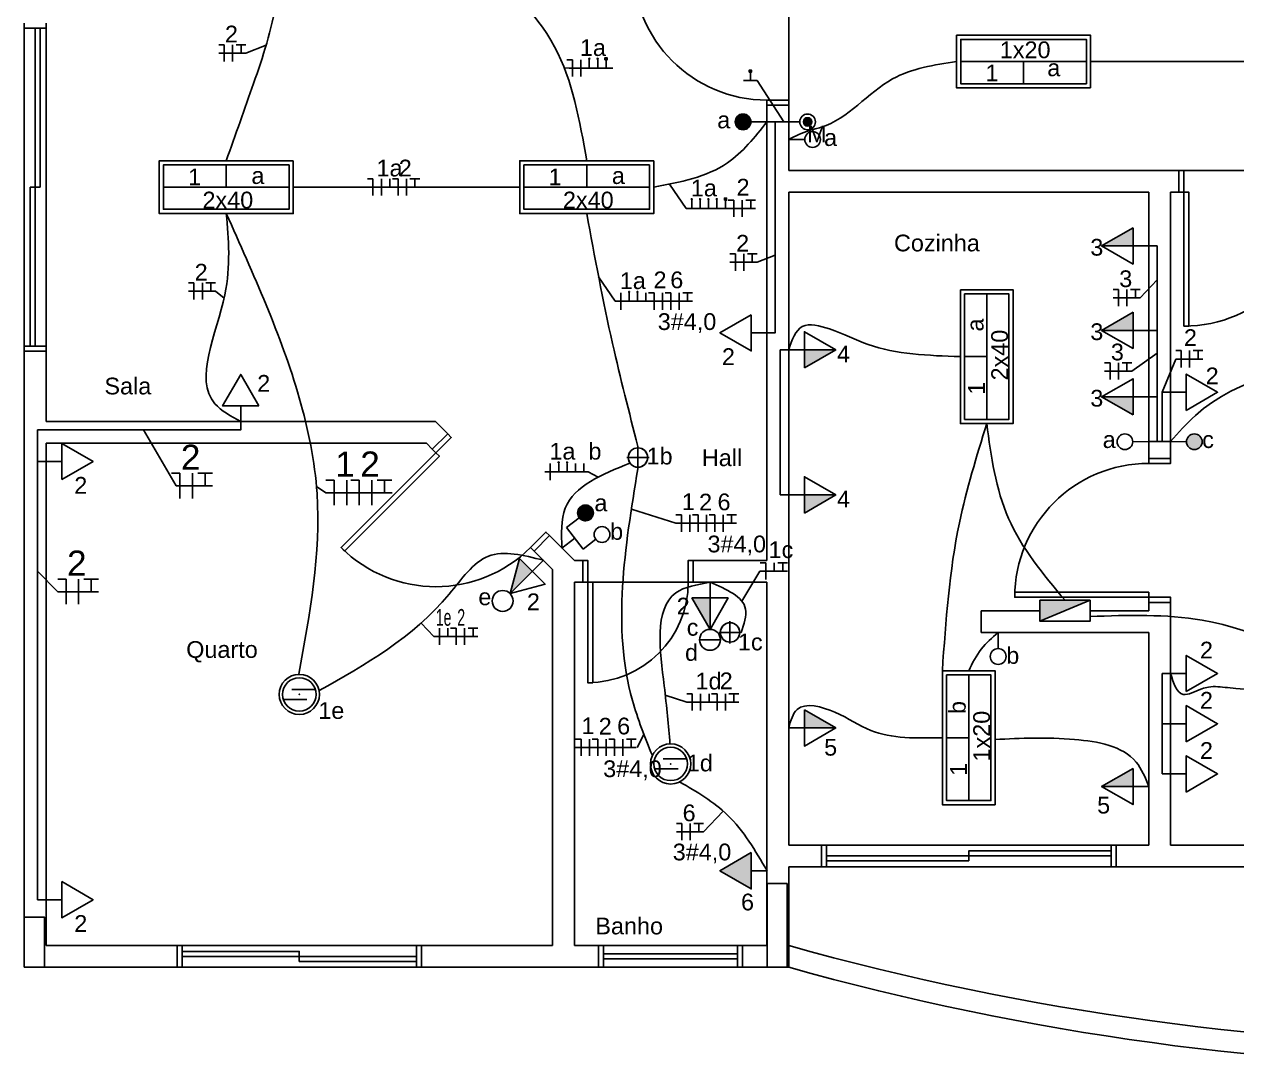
# Model space of a CAD drawing. Extents: x -115 to 23, y 4 to 69.
# Drawn here: x -83.44 to -76.2, y 34.58 to 40.81 of the extents above; entities that cross this region are included whole.
import ezdxf
from ezdxf.enums import TextEntityAlignment as Align

# ---------------------------------------------------------------- set-up
doc = ezdxf.new("R2010")
doc.units = 0
doc.header["$MEASUREMENT"] = 0
doc.layers.get('0').update_dxf_attribs({"linetype": 'CONTINUOUS'})
for name, color, linetype in [('BASE', 8, 'CONTINUOUS'), ('Chamada', 3, 'CONTINUOUS'), ('E_LUMINO', 160, 'CONTINUOUS'), ('Elétrico', 5, 'CONTINUOUS'), ('Texto - Elétrica', 3, 'CONTINUOUS'), ('texto - elétrico', 3, 'CONTINUOUS')]:
    doc.layers.add(name, color=color, linetype=linetype)
doc.styles.add('ARIAL', font='arial.ttf')

# ---------------------------------------------------------------- blocks, each defined once
blk = doc.blocks.new('A$C3E3F6338')
for p, q in [((-0.0172, -0.0409), (-0.158, -0.0409)), ((-0.0672, -0.1009), (-0.208, -0.1009))]:
    blk.add_line(p, q)
for radius in [0.12, 0.1]:
    blk.add_circle((-0.1126, -0.0709), radius)
at = {"linetype": 'Continuous'}
blk.add_point((-0.1126, -0.0709), dxfattribs=at)

msp = doc.modelspace()

# ---------------------------------------------------------------- hatches: boundary and pattern name
at = {"layer": 'Elétrico'}
for points in [[(-79.9645, 40.6087), (-79.977, 40.6087), (-79.977, 40.5962), (-79.9645, 40.5962)], [(-79.1029, 40.5224), (-79.1029, 40.5349), (-79.1154, 40.5349), (-79.1154, 40.5224)], [(-78.7423, 40.2259, 1), (-78.7923, 40.2259, 1)], [(-79.2509, 39.7576), (-79.2509, 39.7701), (-79.2634, 39.7701), (-79.2634, 39.7576)], [(-77.0112, 39.4849), (-76.8237, 39.4849), (-76.8237, 39.5932)], [(-77.0112, 38.9805), (-76.8237, 38.9805), (-76.8237, 39.0888)], [(-78.5987, 38.8639), (-78.7862, 38.8639), (-78.7862, 38.7557)], [(-76.8237, 38.475), (-76.8237, 38.5833), (-77.0112, 38.5833)], [(-76.5045, 38.3152, 1), (-76.4108, 38.3152, 1)], [(-78.5987, 37.9974), (-78.7862, 37.9974), (-78.7862, 37.8891)], [(-80.544, 37.4084), (-80.4114, 37.5409), (-80.488, 37.6175)], [(-79.3499, 37.1946), (-79.3499, 37.3821), (-79.4582, 37.3821)], [(-77.08, 37.3684), (-77.38, 37.3684), (-77.38, 37.2434)], [(-78.5987, 36.6059), (-78.7862, 36.7141), (-78.7862, 36.6059)], [(-77.0112, 36.2559), (-76.8237, 36.2559), (-76.8237, 36.3641)]]:
    msp.add_hatch(color=256, dxfattribs=at).paths.add_polyline_path(points)
at = {"layer": 'Elétrico', "linetype": 'Continuous', "lineweight": -2}
for points in [[(-79.1526, 40.2728), (-79.1526, 40.2259), (-79.1995, 40.2259), (-79.1991, 40.2332), (-79.195, 40.2459), (-79.1905, 40.2538), (-79.1852, 40.2598), (-79.1774, 40.2658), (-79.1676, 40.2704), (-79.1579, 40.2725), (-79.1526, 40.2724)], [(-79.1526, 40.2728), (-79.1526, 40.2259), (-79.1057, 40.2259), (-79.1061, 40.2332), (-79.1102, 40.2459), (-79.1147, 40.2538), (-79.12, 40.2598), (-79.1279, 40.2658), (-79.1376, 40.2704), (-79.1474, 40.2725), (-79.1526, 40.2724)], [(-79.1526, 40.179), (-79.1526, 40.2259), (-79.1995, 40.2259), (-79.1991, 40.2187), (-79.195, 40.2059), (-79.1905, 40.1981), (-79.1852, 40.1921), (-79.1774, 40.1861), (-79.1676, 40.1815), (-79.1579, 40.1793), (-79.1526, 40.1794)], [(-79.1526, 40.179), (-79.1526, 40.2259), (-79.1057, 40.2259), (-79.1061, 40.2187), (-79.1102, 40.2059), (-79.1147, 40.1981), (-79.12, 40.1921), (-79.1279, 40.1861), (-79.1376, 40.1815), (-79.1474, 40.1793), (-79.1526, 40.1794)], [(-80.0561, 37.9185), (-80.0587, 37.9217), (-80.0616, 37.9246), (-80.0647, 37.9272), (-80.0681, 37.9295), (-80.0716, 37.9316), (-80.0753, 37.9333), (-80.0791, 37.9347), (-80.0831, 37.9358), (-80.0871, 37.9365), (-80.0912, 37.9369), (-80.0953, 37.9369), (-80.0993, 37.9365), (-80.1034, 37.9358), (-80.1073, 37.9348), (-80.1112, 37.9334), (-80.1149, 37.9317), (-80.1184, 37.9296), (-80.1218, 37.9273), (-80.1249, 37.9247), (-80.1278, 37.9218), (-80.1304, 37.9186), (-80.1328, 37.9153), (-80.1348, 37.9118), (-80.1366, 37.9081), (-80.138, 37.9042), (-80.139, 37.9003), (-80.1398, 37.8963), (-80.1401, 37.8922), (-80.1401, 37.8881), (-80.1398, 37.884), (-80.1391, 37.88), (-80.138, 37.876), (-80.1366, 37.8722), (-80.1349, 37.8685), (-80.1329, 37.8649), (-80.1305, 37.8616), (-80.0933, 37.8901)], [(-80.1305, 37.8616), (-80.1279, 37.8584), (-80.125, 37.8556), (-80.1219, 37.8529), (-80.1186, 37.8506), (-80.115, 37.8485), (-80.1113, 37.8468), (-80.1075, 37.8454), (-80.1035, 37.8443), (-80.0995, 37.8436), (-80.0954, 37.8432), (-80.0913, 37.8432), (-80.0873, 37.8436), (-80.0832, 37.8443), (-80.0793, 37.8453), (-80.0754, 37.8467), (-80.0717, 37.8484), (-80.0682, 37.8505), (-80.0648, 37.8528), (-80.0617, 37.8554), (-80.0588, 37.8583), (-80.0562, 37.8615), (-80.0538, 37.8648), (-80.0518, 37.8683), (-80.05, 37.872), (-80.0486, 37.8759), (-80.0476, 37.8798), (-80.0469, 37.8839), (-80.0465, 37.8879), (-80.0465, 37.892), (-80.0468, 37.8961), (-80.0475, 37.9001), (-80.0486, 37.9041), (-80.05, 37.9079), (-80.0517, 37.9116), (-80.0537, 37.9152), (-80.0561, 37.9185), (-80.0933, 37.8901)]]:
    msp.add_hatch(color=256, dxfattribs=at).paths.add_polyline_path(points)
at = {"layer": 'Elétrico'}
h = msp.add_hatch(color=256, dxfattribs=at)
h.paths.add_polyline_path([(-79.1032, 35.8611), (-79.2907, 35.7529), (-79.1521, 35.6728), (-79.1032, 35.6728)])
h.paths.add_polyline_path([(-79.1032, 35.6728), (-79.1521, 35.6728), (-79.1032, 35.6446)])

# ---------------------------------------------------------------- linework, layer by layer
at = {"layer": 'BASE'}
for p, q in [((-78.88, 41.1859), (-78.88, 40.3259)), ((-79.01, 37.6059), (-79.01, 40.3259)), ((-79.01, 40.3259), (-78.88, 40.3259)), ((-78.88, 39.9359), (-78.88, 40.3259)), ((-78.88, 39.9359), (-76.55, 39.9359)), ((-75.69, 39.9359), (-76.55, 39.9359)), ((-76.55, 39.8059), (-76.55, 39.9359)), ((-78.88, 39.8059), (-76.73, 39.8059)), ((-78.88, 35.9059), (-78.88, 39.8059)), ((-76.73, 39.8059), (-76.73, 38.2159)), ((-76.6, 39.8059), (-76.55, 39.8059)), ((-76.6, 38.2159), (-76.6, 39.8059)), ((-83.445, 35.1759), (-83.445, 38.8559)), ((-83.315, 38.8559), (-83.445, 38.8559)), ((-83.315, 38.4359), (-83.315, 38.8559)), ((-83.315, 38.4359), (-80.99, 38.4359)), ((-80.9165, 38.3625), (-80.99, 38.4359)), ((-83.315, 38.3059), (-81.0438, 38.3059)), ((-83.315, 35.3059), (-83.315, 38.3059)), ((-81.0084, 38.2705), (-81.0438, 38.3059)), ((-81.0084, 38.2705), (-80.9165, 38.3625)), ((-76.73, 38.2159), (-76.6, 38.2159)), ((-80.4003, 37.6624), (-80.3084, 37.7543)), ((-80.16, 37.6059), (-80.3084, 37.7543)), ((-80.2899, 37.552), (-80.4003, 37.6624)), ((-80.16, 37.6059), (-80.11, 37.6059)), ((-80.11, 37.4759), (-80.11, 37.6059)), ((-79.4499, 37.6059), (-79.01, 37.6059)), ((-79.4499, 37.4759), (-79.4499, 37.6059)), ((-80.2899, 35.3059), (-80.2899, 37.552)), ((-80.16, 35.3059), (-80.16, 37.4759)), ((-80.16, 37.4759), (-80.11, 37.4759)), ((-79.4499, 37.4759), (-80.11, 37.4759)), ((-79.4499, 37.4759), (-79.01, 37.4759)), ((-79.01, 35.3059), (-79.01, 37.4759)), ((-77.73, 37.1759), (-77.73, 37.3059)), ((-77.38, 37.3059), (-77.73, 37.3059)), ((-76.73, 37.3059), (-77.08, 37.3059)), ((-76.73, 37.3559), (-76.73, 37.3059)), ((-76.73, 37.3559), (-76.6, 37.3559)), ((-76.6, 35.9059), (-76.6, 37.3559)), ((-76.73, 37.1759), (-77.73, 37.1759)), ((-76.73, 35.9059), (-76.73, 37.1759)), ((-78.88, 35.9059), (-78.685, 35.9059)), ((-78.685, 35.9059), (-78.685, 35.7759)), ((-76.925, 35.9059), (-76.73, 35.9059)), ((-76.925, 35.9059), (-76.925, 35.7759)), ((-76.6, 35.9059), (-76.08, 35.9059)), ((-78.88, 35.1759), (-78.88, 35.7759)), ((-78.88, 35.7759), (-78.685, 35.7759)), ((-76.925, 35.7759), (-76.08, 35.7759)), ((-83.315, 35.3059), (-82.5325, 35.3059)), ((-82.5325, 35.3059), (-82.5325, 35.1759)), ((-81.0725, 35.3059), (-80.2899, 35.3059)), ((-81.0725, 35.3059), (-81.0725, 35.1759)), ((-80.015, 35.3059), (-80.16, 35.3059)), ((-80.015, 35.3059), (-80.015, 35.1759)), ((-79.01, 35.3059), (-79.155, 35.3059)), ((-79.155, 35.3059), (-79.155, 35.1759)), ((-82.5325, 35.1759), (-83.445, 35.1759)), ((-80.015, 35.1759), (-81.0725, 35.1759)), ((-78.88, 35.1759), (-79.155, 35.1759))]:
    msp.add_line(p, q, dxfattribs=at)
at = {"layer": 'BASE', "linetype": 'Continuous'}
for p, q in [((-83.445, 40.7859), (-83.445, 38.8859)), ((-83.315, 40.7859), (-83.315, 38.8859)), ((-76.955, 35.9059), (-78.655, 35.9059)), ((-76.955, 35.7759), (-78.655, 35.7759)), ((-82.5025, 35.3059), (-81.1025, 35.3059)), ((-79.185, 35.3059), (-79.985, 35.3059)), ((-82.5025, 35.1759), (-81.1025, 35.1759)), ((-79.185, 35.1759), (-79.985, 35.1759))]:
    msp.add_line(p, q, dxfattribs=at)
for points in [[(-83.445, 40.8159), (-83.445, 40.7859), (-83.315, 40.7859), (-83.315, 40.8159)], [(-79.01, 40.3259), (-79.01, 40.3559), (-78.88, 40.3559), (-78.88, 40.3259)], [(-76.55, 39.9359), (-76.52, 39.9359), (-76.52, 39.8059), (-76.55, 39.8059)], [(-83.315, 38.8559), (-83.315, 38.8859), (-83.445, 38.8859), (-83.445, 38.8559)], [(-80.9165, 38.3624), (-80.8953, 38.3412), (-80.9872, 38.2493), (-81.0084, 38.2705)], [(-76.73, 38.2159), (-76.73, 38.1859), (-76.6, 38.1859), (-76.6, 38.2159)], [(-80.4003, 37.6624), (-80.4215, 37.6836), (-80.3296, 37.7755), (-80.3084, 37.7543)], [(-80.11, 37.6059), (-80.08, 37.6059), (-80.08, 37.4759), (-80.11, 37.4759)], [(-79.4499, 37.4759), (-79.48, 37.4759), (-79.48, 37.6059), (-79.4499, 37.6059)], [(-76.6, 37.3559), (-76.6, 37.3859), (-76.73, 37.3859), (-76.73, 37.3559)], [(-78.685, 35.9059), (-78.655, 35.9059), (-78.655, 35.7759), (-78.685, 35.7759)], [(-76.925, 35.7759), (-76.955, 35.7759), (-76.955, 35.9059), (-76.925, 35.9059)], [(-82.5325, 35.1759), (-82.5025, 35.1759), (-82.5025, 35.3059), (-82.5325, 35.3059)], [(-81.0725, 35.3059), (-81.1025, 35.3059), (-81.1025, 35.1759), (-81.0725, 35.1759)], [(-80.015, 35.3059), (-79.985, 35.3059), (-79.985, 35.1759), (-80.015, 35.1759)], [(-79.155, 35.1759), (-79.185, 35.1759), (-79.185, 35.3059), (-79.155, 35.3059)]]:
    msp.add_lwpolyline(points, dxfattribs=at)
for points in [[(-83.38, 40.7859), (-83.38, 39.8359), (-83.35, 39.8359), (-83.35, 40.7859), (-83.38, 40.7859)], [(-83.41, 39.8359), (-83.41, 38.8859), (-83.38, 38.8859), (-83.38, 39.8359), (-83.41, 39.8359)], [(-76.52, 39.8059), (-76.49, 39.8059), (-76.49, 39.0059), (-76.52, 39.0059), (-76.52, 39.8059)], [(-80.9872, 38.2493), (-80.966, 38.2281), (-81.5317, 37.6624), (-81.5529, 37.6836), (-80.9872, 38.2493)], [(-80.08, 37.4759), (-80.0499, 37.4759), (-80.0499, 36.8759), (-80.08, 36.8759), (-80.08, 37.4759)], [(-76.73, 37.3859), (-76.73, 37.4159), (-77.53, 37.4159), (-77.53, 37.3859), (-76.73, 37.3859)], [(-77.805, 35.8109), (-78.655, 35.8109), (-78.655, 35.8409), (-77.805, 35.8409), (-77.805, 35.8109)], [(-76.955, 35.8409), (-77.805, 35.8409), (-77.805, 35.8709), (-76.955, 35.8709), (-76.955, 35.8409)], [(-82.5025, 35.2409), (-81.8025, 35.2409), (-81.8025, 35.2709), (-82.5025, 35.2709), (-82.5025, 35.2409)], [(-81.8025, 35.2109), (-81.1025, 35.2109), (-81.1025, 35.2409), (-81.8025, 35.2409), (-81.8025, 35.2109)], [(-79.185, 35.2559), (-79.985, 35.2559), (-79.985, 35.2259), (-79.185, 35.2259), (-79.185, 35.2559)]]:
    msp.add_lwpolyline(points, close=True, dxfattribs=at)
at = {"layer": 'BASE'}
for points in [[(-79.0095, 35.1759), (-78.9495, 35.1759), (-78.8895, 35.1759), (-78.8895, 35.4259), (-78.8895, 35.6759), (-78.9495, 35.6759), (-79.0095, 35.6759), (-79.0095, 35.4259), (-79.0095, 35.1759)], [(-83.445, 35.1759), (-83.385, 35.1759), (-83.325, 35.1759), (-83.325, 35.3259), (-83.325, 35.4759), (-83.385, 35.4759), (-83.445, 35.4759), (-83.445, 35.3259), (-83.445, 35.1759)]]:
    msp.add_lwpolyline(points, close=True, dxfattribs=at)
at = {"layer": 'BASE', "linetype": 'Continuous'}
for centre, radius, start, end in [((-79.01, 41.1559), 0.8, 180, 270), ((-76.52, 39.8059), 0.8, 270, 0), ((-76.73, 37.3859), 0.8, 90, 180), ((-80.9872, 38.2493), 0.8, 225, 315), ((-80.08, 37.4759), 0.6, 270, 360)]:
    msp.add_arc(centre, radius, start, end, dxfattribs=at)
at = {"layer": 'BASE'}
for centre, radius, start, end in [((-74.51, 50.9199), 16.214, 254.3642, 285.6358), ((-74.51, 50.7901), 16.2142, 254.36444, 285.63556)]:
    msp.add_arc(centre, radius, start, end, dxfattribs=at)
at = {"layer": 'Chamada', "linetype": 'Continuous'}
for p, q in [((-82.2837, 40.6366), (-82.1212, 40.6366)), ((-80.1903, 40.5463), (-79.9304, 40.5463)), ((-79.1498, 40.4724), (-79.0685, 40.4724)), ((-79.4926, 39.7077), (-79.078, 39.7077)), ((-79.231, 39.3869), (-79.0685, 39.3869)), ((-82.4646, 39.2139), (-82.3021, 39.2139)), ((-76.9434, 39.1749), (-76.7809, 39.1749)), ((-79.9167, 39.1539), (-79.4543, 39.1539)), ((-76.5691, 38.8092), (-76.4066, 38.8092)), ((-76.9934, 38.7373), (-76.8309, 38.7373)), ((-80.3368, 38.1353), (-80.077, 38.1353)), ((-82.5383, 38.0515), (-82.3217, 38.0515)), ((-81.6442, 38.0109), (-81.2477, 38.0109)), ((-79.5542, 37.8279), (-79.1917, 37.8279)), ((-79.0526, 37.5423), (-78.8869, 37.5423)), ((-83.2452, 37.4191), (-83.0014, 37.4191)), ((-80.9986, 37.152), (-80.7361, 37.152)), ((-79.489, 36.759), (-79.1786, 36.759)), ((-80.1536, 36.4892), (-79.7911, 36.4892)), ((-79.5508, 35.9844), (-79.3883, 35.9844))]:
    msp.add_line(p, q, dxfattribs=at)
at = {"layer": 'Chamada'}
for p, q in [((-82.1212, 40.6366), (-82.0005, 40.6844)), ((-80.1903, 40.5463), (-80.2204, 40.5484)), ((-79.0685, 40.4724), (-78.91, 40.2262)), ((-79.4926, 39.7077), (-79.5909, 39.8545)), ((-79.0685, 39.3869), (-78.96, 39.4299)), ((-79.9167, 39.1539), (-80.0151, 39.3007)), ((-76.7809, 39.1749), (-76.68, 39.2823)), ((-82.3021, 39.2139), (-82.2517, 39.1724)), ((-76.8309, 38.7373), (-76.68, 38.8448)), ((-76.5691, 38.8092), (-76.65, 38.6109)), ((-82.5383, 38.0515), (-82.7337, 38.3859)), ((-80.077, 38.1353), (-80.0175, 38.1043)), ((-81.6442, 38.0109), (-81.7, 38.0481)), ((-79.5542, 37.8279), (-79.8193, 37.9131)), ((-83.2452, 37.4191), (-83.365, 37.5429)), ((-79.0526, 37.5423), (-79.1591, 37.3621)), ((-80.9986, 37.152), (-81.0751, 37.2323)), ((-79.489, 36.759), (-79.6169, 36.8016)), ((-79.7845, 36.4892), (-79.7441, 36.5663)), ((-79.3883, 35.9844), (-79.2711, 36.1091))]:
    msp.add_line(p, q, dxfattribs=at)
at = {"layer": 'E_LUMINO'}
for p, q in [((-79.7806, 38.1541), (-79.7806, 38.2877)), ((-79.7806, 38.1541), (-79.7806, 38.2877)), ((-79.7138, 38.2209), (-79.8474, 38.2209)), ((-79.2306, 37.1091), (-79.2306, 37.2427)), ((-79.2306, 37.1091), (-79.2306, 37.2427)), ((-79.1638, 37.1759), (-79.2974, 37.1759))]:
    msp.add_line(p, q, dxfattribs=at)
for points in [[(-77.0775, 40.4284), (-77.8775, 40.4284), (-77.8775, 40.7434), (-77.0775, 40.7434)], [(-77.1025, 40.4534), (-77.8525, 40.4534), (-77.8525, 40.7184), (-77.1025, 40.7184)], [(-81.8387, 39.9934), (-82.6387, 39.9934), (-82.6387, 39.6784), (-81.8387, 39.6784)], [(-81.8637, 39.9684), (-82.6137, 39.9684), (-82.6137, 39.7034), (-81.8637, 39.7034)], [(-79.6862, 39.9934), (-80.4862, 39.9934), (-80.4862, 39.6784), (-79.6862, 39.6784)], [(-79.7112, 39.9684), (-80.4612, 39.9684), (-80.4612, 39.7034), (-79.7112, 39.7034)], [(-77.855, 39.2234), (-77.855, 38.4234), (-77.54, 38.4234), (-77.54, 39.2234)], [(-77.83, 39.1984), (-77.83, 38.4484), (-77.565, 38.4484), (-77.565, 39.1984)], [(-77.9625, 36.9471), (-77.9625, 36.1471), (-77.6475, 36.1471), (-77.6475, 36.9471)], [(-77.9375, 36.9221), (-77.9375, 36.1721), (-77.6725, 36.1721), (-77.6725, 36.9221)]]:
    msp.add_lwpolyline(points, close=True, dxfattribs=at)
for points in [[(-77.1025, 40.5859), (-77.4775, 40.5859), (-77.4775, 40.4534), (-77.4775, 40.5859), (-77.8525, 40.5859)], [(-81.8637, 39.8359), (-82.2387, 39.8359), (-82.2387, 39.9684), (-82.2387, 39.8359), (-82.6137, 39.8359)], [(-79.7112, 39.8359), (-80.0862, 39.8359), (-80.0862, 39.9684), (-80.0862, 39.8359), (-80.4612, 39.8359)], [(-77.6975, 39.1984), (-77.6975, 38.8234), (-77.83, 38.8234), (-77.6975, 38.8234), (-77.6975, 38.4484)], [(-77.805, 36.9221), (-77.805, 36.5471), (-77.9375, 36.5471), (-77.805, 36.5471), (-77.805, 36.1721)]]:
    msp.add_lwpolyline(points, dxfattribs=at)
for centre in [(-79.7806, 38.2209), (-79.7799, 38.2209), (-79.2306, 37.1759), (-79.2299, 37.1759)]:
    msp.add_circle(centre, 0.058, dxfattribs=at)
at = {"layer": 'Elétrico', "linetype": 'Continuous'}
for p, q in [((-82.2504, 40.6866), (-82.2837, 40.6866)), ((-82.2504, 40.5866), (-82.2504, 40.6866)), ((-82.2004, 40.5866), (-82.2004, 40.6866)), ((-82.1212, 40.6866), (-82.1796, 40.6866)), ((-82.1504, 40.6366), (-82.1504, 40.6866)), ((-80.1707, 40.5963), (-80.204, 40.5963)), ((-80.1707, 40.4963), (-80.1707, 40.5963)), ((-80.1207, 40.4963), (-80.1207, 40.5963)), ((-80.0707, 40.5462), (-80.0707, 40.5963)), ((-80.0207, 40.5462), (-80.0207, 40.5962)), ((-79.9707, 40.5462), (-79.9707, 40.5962)), ((-79.1091, 40.4724), (-79.1091, 40.5224)), ((-81.3625, 39.8859), (-81.3958, 39.8859)), ((-81.3625, 39.7859), (-81.3625, 39.8859)), ((-81.3125, 39.7859), (-81.3125, 39.8859)), ((-81.2625, 39.8359), (-81.2625, 39.8859)), ((-81.2125, 39.8859), (-81.2458, 39.8859)), ((-81.2125, 39.7859), (-81.2125, 39.8859)), ((-81.1625, 39.7859), (-81.1625, 39.8859)), ((-81.0833, 39.8859), (-81.1416, 39.8859)), ((-81.1125, 39.8359), (-81.1125, 39.8859)), ((-79.4592, 39.7077), (-79.4592, 39.7577)), ((-79.4092, 39.7076), (-79.4092, 39.7577)), ((-79.3592, 39.7077), (-79.3592, 39.7577)), ((-79.3092, 39.7076), (-79.3092, 39.7577)), ((-79.2571, 39.7076), (-79.2571, 39.7576)), ((-79.2071, 39.7577), (-79.2405, 39.7577)), ((-79.2071, 39.6577), (-79.2071, 39.7577)), ((-79.1571, 39.6577), (-79.1571, 39.7577)), ((-79.078, 39.7577), (-79.1363, 39.7577)), ((-79.1071, 39.7077), (-79.1071, 39.7577)), ((-77.0112, 39.4849), (-76.73, 39.4849)), ((-79.1977, 39.4369), (-79.231, 39.4369)), ((-79.1977, 39.3369), (-79.1977, 39.4369)), ((-79.1477, 39.3369), (-79.1477, 39.4369)), ((-79.0685, 39.4369), (-79.1268, 39.4369)), ((-79.0977, 39.3869), (-79.0977, 39.4369)), ((-82.4313, 39.2639), (-82.4646, 39.2639)), ((-82.4313, 39.1639), (-82.4313, 39.2639)), ((-82.3813, 39.1639), (-82.3813, 39.2639)), ((-82.3021, 39.2639), (-82.3604, 39.2639)), ((-82.3313, 39.2139), (-82.3313, 39.2639)), ((-79.8834, 39.1039), (-79.8834, 39.2039)), ((-79.8334, 39.1539), (-79.8334, 39.2039)), ((-79.7834, 39.1539), (-79.7834, 39.2039)), ((-79.7334, 39.1539), (-79.7334, 39.2039)), ((-79.6834, 39.2039), (-79.7167, 39.2039)), ((-79.6834, 39.1039), (-79.6834, 39.2039)), ((-79.6334, 39.1039), (-79.6334, 39.2039)), ((-79.5834, 39.2039), (-79.6167, 39.2039)), ((-79.5834, 39.1039), (-79.5834, 39.2039)), ((-79.5334, 39.1039), (-79.5334, 39.2039)), ((-79.4543, 39.2039), (-79.5126, 39.2039)), ((-79.4834, 39.1539), (-79.4834, 39.2039)), ((-76.91, 39.2249), (-76.9434, 39.2249)), ((-76.91, 39.1249), (-76.91, 39.2249)), ((-76.86, 39.1249), (-76.86, 39.2249)), ((-76.7809, 39.2249), (-76.8392, 39.2249)), ((-76.81, 39.1749), (-76.81, 39.2249)), ((-79.1037, 38.9659), (-79.01, 38.9659)), ((-77.0112, 38.9805), (-76.73, 38.9805)), ((-78.5987, 38.8639), (-78.88, 38.8639)), ((-76.5358, 38.8592), (-76.5691, 38.8592)), ((-76.5358, 38.7592), (-76.5358, 38.8592)), ((-76.4858, 38.7592), (-76.4858, 38.8592)), ((-76.4066, 38.8592), (-76.4649, 38.8592)), ((-76.4358, 38.8092), (-76.4358, 38.8592)), ((-76.96, 38.7873), (-76.9934, 38.7873)), ((-76.96, 38.6873), (-76.96, 38.7873)), ((-76.91, 38.6873), (-76.91, 38.7873)), ((-76.8309, 38.7873), (-76.8892, 38.7873)), ((-76.86, 38.7373), (-76.86, 38.7873)), ((-76.5062, 38.6109), (-76.6, 38.6109)), ((-82.1525, 38.5296), (-82.1525, 38.4359)), ((-77.0112, 38.5833), (-76.73, 38.5833)), ((-83.2212, 38.1972), (-83.315, 38.1972)), ((-80.3035, 38.0853), (-80.3035, 38.1853)), ((-80.2535, 38.1353), (-80.2535, 38.1853)), ((-80.2035, 38.1352), (-80.2035, 38.1853)), ((-80.1535, 38.1352), (-80.1535, 38.1853)), ((-80.1035, 38.1352), (-80.1035, 38.1853)), ((-82.5154, 38.1265), (-82.5654, 38.1265)), ((-82.5154, 37.9765), (-82.5154, 38.1265)), ((-82.4404, 37.9765), (-82.4404, 38.1265)), ((-82.3217, 38.1265), (-82.4092, 38.1265)), ((-82.3654, 38.0515), (-82.3654, 38.1265)), ((-81.5942, 38.0859), (-81.6442, 38.0859)), ((-81.5942, 37.9359), (-81.5942, 38.0859)), ((-81.5192, 37.9359), (-81.5192, 38.0859)), ((-81.4442, 38.0859), (-81.4942, 38.0859)), ((-81.4442, 37.9359), (-81.4442, 38.0859)), ((-81.3692, 37.9359), (-81.3692, 38.0859)), ((-81.2505, 38.0859), (-81.338, 38.0859)), ((-81.2942, 38.0109), (-81.2942, 38.0859)), ((-78.5987, 37.9974), (-78.88, 37.9974)), ((-79.5208, 37.8779), (-79.5542, 37.8779)), ((-79.5208, 37.7779), (-79.5208, 37.8779)), ((-79.4708, 37.7779), (-79.4708, 37.8779)), ((-79.4208, 37.8779), (-79.4542, 37.8779)), ((-79.4208, 37.7779), (-79.4208, 37.8779)), ((-79.3708, 37.7779), (-79.3708, 37.8779)), ((-79.3208, 37.8779), (-79.3542, 37.8779)), ((-79.3208, 37.7779), (-79.3208, 37.8779)), ((-79.2708, 37.7779), (-79.2708, 37.8779)), ((-79.1917, 37.8779), (-79.25, 37.8779)), ((-79.2208, 37.8279), (-79.2208, 37.8779)), ((-80.544, 37.4084), (-80.3451, 37.6072)), ((-79.016, 37.5923), (-79.0494, 37.5923)), ((-79.016, 37.4923), (-79.016, 37.5923)), ((-78.966, 37.5423), (-78.966, 37.5923)), ((-78.8869, 37.5923), (-78.9452, 37.5923)), ((-78.916, 37.5423), (-78.916, 37.5923)), ((-83.1952, 37.4941), (-83.2452, 37.4941)), ((-83.1952, 37.3441), (-83.1952, 37.4941)), ((-83.1202, 37.3441), (-83.1202, 37.4941)), ((-83.0014, 37.4941), (-83.0889, 37.4941)), ((-83.0452, 37.4191), (-83.0452, 37.4941)), ((-79.3499, 37.1946), (-79.3499, 37.4759)), ((-80.9652, 37.102), (-80.9652, 37.202)), ((-80.9152, 37.152), (-80.9152, 37.202)), ((-80.8652, 37.202), (-80.8986, 37.202)), ((-80.8652, 37.102), (-80.8652, 37.202)), ((-80.8152, 37.102), (-80.8152, 37.202)), ((-80.7361, 37.202), (-80.7944, 37.202)), ((-80.7652, 37.152), (-80.7652, 37.202)), ((-76.5062, 36.9309), (-76.6, 36.9309)), ((-79.4557, 36.809), (-79.489, 36.809)), ((-79.4557, 36.709), (-79.4557, 36.809)), ((-79.4057, 36.709), (-79.4057, 36.809)), ((-79.3557, 36.759), (-79.3557, 36.809)), ((-79.3077, 36.809), (-79.3411, 36.809)), ((-79.3077, 36.709), (-79.3077, 36.809)), ((-79.2577, 36.709), (-79.2577, 36.809)), ((-79.1786, 36.809), (-79.2369, 36.809)), ((-79.2077, 36.759), (-79.2077, 36.809)), ((-78.5987, 36.6059), (-78.88, 36.6059)), ((-76.5062, 36.6309), (-76.6, 36.6309)), ((-80.1202, 36.5392), (-80.1536, 36.5392)), ((-80.1202, 36.4392), (-80.1202, 36.5392)), ((-80.0702, 36.4392), (-80.0702, 36.5392)), ((-80.0202, 36.5392), (-80.0536, 36.5392)), ((-80.0202, 36.4392), (-80.0202, 36.5392)), ((-79.9702, 36.4392), (-79.9702, 36.5392)), ((-79.9202, 36.5392), (-79.9536, 36.5392)), ((-79.9202, 36.4392), (-79.9202, 36.5392)), ((-79.8702, 36.4392), (-79.8702, 36.5392)), ((-79.7911, 36.5392), (-79.8494, 36.5392)), ((-79.8202, 36.4892), (-79.8202, 36.5392)), ((-76.5062, 36.3309), (-76.6, 36.3309)), ((-77.0112, 36.2559), (-76.73, 36.2559)), ((-79.5175, 36.0344), (-79.5508, 36.0344)), ((-79.5175, 35.9344), (-79.5175, 36.0344)), ((-79.4675, 35.9344), (-79.4675, 36.0344)), ((-79.3883, 36.0344), (-79.4466, 36.0344)), ((-79.4175, 35.9844), (-79.4175, 36.0344)), ((-79.1032, 35.7528), (-79.0095, 35.7528)), ((-83.2212, 35.5798), (-83.315, 35.5798))]:
    msp.add_line(p, q, dxfattribs=at)
at = {"layer": 'Elétrico'}
for p, q in [((-77.0775, 40.5859), (-74.91, 40.5859)), ((-78.91, 40.2262), (-78.96, 40.2262)), ((-78.93, 37.9974), (-78.93, 38.8639)), ((-78.93, 38.8639), (-78.88, 38.8639)), ((-76.6, 38.6109), (-76.65, 38.6109)), ((-76.65, 38.6109), (-76.65, 38.3159)), ((-76.73, 38.3159), (-76.6, 38.3159)), ((-78.88, 37.9974), (-78.93, 37.9974)), ((-77.38, 37.2434), (-77.08, 37.3684)), ((-77.6291, 37.0801), (-77.6291, 37.1759)), ((-79.4124, 37.1321), (-79.2874, 37.1321)), ((-76.65, 36.6309), (-76.65, 36.9309)), ((-76.65, 36.9309), (-76.6, 36.9309)), ((-76.65, 36.3309), (-76.65, 36.6309)), ((-76.65, 36.6309), (-76.6, 36.6309)), ((-76.6, 36.3309), (-76.65, 36.3309))]:
    msp.add_line(p, q, dxfattribs=at)
at = {"layer": 'Elétrico', "linetype": 'Continuous', "lineweight": -2}
for p, q in [((-79.1526, 40.2728), (-79.1526, 40.179)), ((-79.1057, 40.2259), (-79.01, 40.2262)), ((-78.8142, 40.2259), (-78.91, 40.2262)), ((-78.7842, 40.1205), (-78.88, 40.1209)), ((-76.8258, 38.3155), (-76.73, 38.3159)), ((-76.5042, 38.3155), (-76.6, 38.3159)), ((-80.1307, 37.8615), (-80.2069, 37.8032)), ((-80.2069, 37.8032), (-80.1083, 37.6742)), ((-80.1576, 37.7387), (-80.2342, 37.6801)), ((-80.032, 37.7325), (-80.1083, 37.6742))]:
    msp.add_line(p, q, dxfattribs=at)
at = {"layer": 'Elétrico', "linetype": 'Continuous', "lineweight": 0}
msp.add_line((-80.0933, 37.8901), (-80.1305, 37.8616), dxfattribs=at)
msp.add_line((-80.0933, 37.8901), (-80.1305, 37.8616), dxfattribs=at)
at = {"layer": 'Elétrico'}
for points in [[(-79.977, 40.5962), (-79.9645, 40.5962), (-79.9645, 40.6087), (-79.977, 40.6087)], [(-79.1154, 40.5224), (-79.1029, 40.5224), (-79.1029, 40.5349), (-79.1154, 40.5349)], [(-79.2634, 39.7576), (-79.2509, 39.7576), (-79.2509, 39.7701), (-79.2634, 39.7701)], [(-77.08, 37.3684), (-77.38, 37.3684), (-77.38, 37.2434), (-77.08, 37.2434)]]:
    msp.add_lwpolyline(points, close=True, dxfattribs=at)
for points in [[(-79.01, 38.9659), (-78.96, 38.9659), (-78.96, 40.2262), (-79.01, 40.2262)], [(-76.73, 39.4849), (-76.68, 39.4849), (-76.68, 38.3159)], [(-76.73, 38.9805), (-76.68, 38.9805)], [(-76.73, 38.5833), (-76.68, 38.5833)], [(-82.1525, 38.4359), (-82.1525, 38.3859), (-83.315, 38.3859), (-83.365, 38.3859), (-83.365, 38.1972), (-83.315, 38.1972)], [(-83.365, 38.1972), (-83.365, 36.8885), (-83.365, 35.5798), (-83.315, 35.5798)]]:
    msp.add_lwpolyline(points, dxfattribs=at)
at = {"layer": 'Elétrico', "linetype": 'Continuous'}
for points in [[(-76.8237, 39.5932), (-77.0112, 39.4849), (-76.8237, 39.3767), (-76.8237, 39.5932, 1.732025)], [(-79.1037, 39.0741), (-79.2912, 38.9659), (-79.1037, 38.8576), (-79.1037, 39.0741, 1.732025)], [(-76.8237, 39.0888), (-77.0112, 38.9805), (-76.8237, 38.8723), (-76.8237, 39.0888, 1.732025)], [(-78.7862, 38.7557), (-78.5987, 38.8639), (-78.7862, 38.9722), (-78.7862, 38.7557, 1.732025)], [(-82.0442, 38.5296), (-82.1525, 38.7171), (-82.2607, 38.5296), (-82.0442, 38.5296, 1.732025)], [(-76.8237, 38.475), (-77.0112, 38.5833), (-76.8237, 38.6915), (-76.8237, 38.475, -1.732025)], [(-76.5062, 38.5026), (-76.3187, 38.6109), (-76.5062, 38.7191), (-76.5062, 38.5026, 1.732025)], [(-83.2212, 38.089), (-83.0337, 38.1972), (-83.2212, 38.3055), (-83.2212, 38.089, 1.732025)], [(-78.7862, 37.8891), (-78.5987, 37.9974), (-78.7862, 38.1056), (-78.7862, 37.8891, 1.732025)], [(-80.488, 37.6175), (-80.544, 37.4084), (-80.3349, 37.4644), (-80.488, 37.6175, 1.732025)], [(-79.4582, 37.3821), (-79.3499, 37.1946), (-79.2417, 37.3821), (-79.4582, 37.3821, 1.732025)], [(-76.5062, 36.8226), (-76.3187, 36.9309), (-76.5062, 37.0391), (-76.5062, 36.8226, 1.732025)], [(-78.7862, 36.7141), (-78.5987, 36.6059), (-78.7862, 36.4976), (-78.7862, 36.7141, -1.732025)], [(-76.5062, 36.5226), (-76.3187, 36.6309), (-76.5062, 36.7391), (-76.5062, 36.5226, 1.732025)], [(-76.5062, 36.2226), (-76.3187, 36.3309), (-76.5062, 36.4391), (-76.5062, 36.2226, 1.732025)], [(-76.8237, 36.3641), (-77.0112, 36.2559), (-76.8237, 36.1476), (-76.8237, 36.3641, 1.732025)], [(-79.1032, 35.8611), (-79.2907, 35.7529), (-79.1032, 35.6446), (-79.1032, 35.8611, 1.732025)], [(-83.2212, 35.6881), (-83.0337, 35.5798), (-83.2212, 35.4716), (-83.2212, 35.6881, -1.732025)]]:
    msp.add_lwpolyline(points, format="xyb", dxfattribs=at)
for centre in [(-80.0707, 40.6025), (-80.0207, 40.6025), (-79.4592, 39.7639), (-79.4092, 39.7639), (-79.3592, 39.7639), (-79.3092, 39.7639), (-79.8334, 39.2102), (-79.7834, 39.2102), (-80.2535, 38.1915), (-80.2035, 38.1915)]:
    msp.add_circle(centre, 0.00313, dxfattribs=at)
at = {"layer": 'Elétrico', "linetype": 'Continuous', "lineweight": -2}
for centre, radius in [((-79.1526, 40.2259), 0.0469), ((-78.7673, 40.2259), 0.0469), ((-78.7673, 40.2259), 0.025), ((-78.7373, 40.1205), 0.0469), ((-76.8723, 38.3152), 0.0469), ((-76.4577, 38.3152), 0.0469), ((-80.0935, 37.8899), 0.0469), ((-79.9948, 37.761), 0.0469), ((-80.5882, 37.3642), 0.0625), ((-79.3499, 37.1321), 0.0625), ((-77.6291, 37.0327), 0.0474)]:
    msp.add_circle(centre, radius, dxfattribs=at)
at = {"layer": 'Elétrico', "linetype": 'Continuous', "lineweight": 0}
for start, end in [(37.40598, 217.40629), (217.40629, 37.40598)]:
    msp.add_arc((-80.0933, 37.8901), 0.0469, start, end, dxfattribs=at)
at = {"layer": 'Elétrico'}
for points in [[(-82.2387, 39.9934), (-82.0756, 40.4557), (-81.9368, 40.9576), (-81.951, 41.1849), (-82.1392, 41.2859)], [(-80.775, 41.2359), (-80.2781, 40.674), (-80.0862, 39.9934)], [(-78.88, 40.1209), (-78.7585, 40.1737), (-78.687, 40.1934), (-78.2599, 40.4821), (-77.8775, 40.5859)], [(-79.6862, 39.8359), (-79.2461, 39.9805), (-79.01, 40.2262)], [(-81.8387, 39.8359), (-80.4862, 39.8359)], [(-82.1525, 38.4359), (-82.3066, 38.5422), (-82.2472, 39.1935), (-82.2387, 39.6784)], [(-81.8053, 36.9259), (-81.6967, 38.0058), (-82.0008, 39.1325), (-82.2387, 39.6784)], [(-79.7806, 38.2877), (-79.9319, 38.9013), (-80.0862, 39.6784)], [(-78.88, 38.8639), (-78.7991, 39.0027), (-78.6361, 38.9887), (-78.4049, 38.8957), (-77.855, 38.8234)], [(-76.6, 38.3159), (-76.4517, 38.4714), (-75.4575, 38.8309)], [(-77.6975, 38.4234), (-77.8604, 37.8314), (-77.9625, 36.9471)], [(-77.23, 37.3684), (-77.5676, 37.8575), (-77.6975, 38.4234)], [(-80.2342, 37.6801), (-80.2142, 37.9186), (-79.8282, 38.1877)], [(-79.6942, 36.4405), (-79.8132, 36.7701), (-79.7806, 38.1541)], [(-81.6847, 36.8288), (-80.9073, 37.4052), (-80.6736, 37.6312), (-80.3451, 37.6072)], [(-79.589, 36.5108), (-79.6234, 36.8577), (-79.5539, 37.4122), (-79.3499, 37.4759)], [(-79.1638, 37.1759), (-79.1377, 37.316), (-79.3499, 37.4759)], [(-77.08, 37.2715), (-76.4115, 37.249), (-75.4575, 36.8634)], [(-77.6291, 37.1759), (-77.73, 37.0769), (-77.805, 36.9471)], [(-76.6, 36.9309), (-76.5241, 36.8061), (-76.4135, 36.8387), (-76.3725, 36.8499), (-76.2603, 36.8466), (-75.4575, 36.8634)], [(-78.88, 36.6059), (-78.8295, 36.7161), (-78.6042, 36.6994), (-78.3905, 36.5911), (-77.9625, 36.5471)], [(-76.73, 36.2559), (-76.8054, 36.4021), (-77.1726, 36.5368), (-77.6475, 36.5368)], [(-79.0095, 35.7528), (-79.2447, 36.0849), (-79.5311, 36.2836)]]:
    msp.add_spline(points, degree=3, dxfattribs=at)

# ---------------------------------------------------------------- block references
at = {"layer": 'E_LUMINO', "linetype": 'Continuous'}
for p in [(-81.6898, 36.8767), (-79.4723, 36.4617)]:
    msp.add_blockref('A$C3E3F6338', p, dxfattribs=at)

# ---------------------------------------------------------------- texts
at = {"layer": 'Texto - Elétrica', "color": 2, "linetype": 'Continuous', "style": 'ARIAL'}
for s, height, p in [('2', 0.1, (-82.2465, 40.7005)), ('1a', 0.1, (-80.1267, 40.6195)), ('1a', 0.1, (-81.3411, 39.8999)), ('2', 0.1, (-81.2085, 39.8999)), ('1a', 0.1, (-79.4645, 39.781)), ('2', 0.1, (-79.1913, 39.7857)), ('2', 0.1, (-79.1938, 39.4508)), ('2', 0.1, (-82.4273, 39.2778)), ('1a', 0.1, (-79.8886, 39.2272)), ('2', 0.1, (-79.6872, 39.2319)), ('6', 0.1, (-79.5872, 39.2319)), ('3', 0.1, (-76.9061, 39.2388)), ('3#4,0', 0.1, (-79.6619, 38.9827)), ('2', 0.1, (-76.5199, 38.8872)), ('3', 0.1, (-76.9561, 38.8013)), ('1a  b', 0.1, (-80.3087, 38.2086)), ('2', 0.15, (-82.5095, 38.1475)), ('1', 0.15, (-81.5883, 38.1068)), ('2', 0.15, (-81.4383, 38.1068)), ('1', 0.1, (-79.5177, 37.9071)), ('2', 0.1, (-79.4152, 37.9046)), ('6', 0.1, (-79.305, 37.9059)), ('3#4,0', 0.1, (-79.3649, 37.6545)), ('2', 0.15, (-83.1893, 37.5151)), ('1c', 0.1, (-79.0002, 37.6203)), ('e', 0.1, (-80.7333, 37.3387)), ('1d', 0.1, (-79.4363, 36.8357)), ('2', 0.1, (-79.2919, 36.837)), ('1', 0.1, (-80.1171, 36.5685)), ('2', 0.1, (-80.0146, 36.5659)), ('6', 0.1, (-79.9044, 36.5672)), ('3#4,0', 0.1, (-79.9877, 36.3119)), ('6', 0.1, (-79.5136, 36.0483)), ('3#4,0', 0.1, (-79.5725, 35.8147))]:
    msp.add_text(s, height=height, dxfattribs=at).set_placement(p)
at = {"layer": 'Texto - Elétrica', "color": 2, "linetype": 'Continuous', "style": 'ARIAL', "width": 0.6}
for s, p in [('1e', (-80.9873, 37.216)), ('2', (-80.8589, 37.216))]:
    msp.add_text(s, height=0.1, dxfattribs=at).set_placement(p)
at = {"layer": 'texto - elétrico', "color": 2, "linetype": 'Continuous', "lineweight": -2, "style": 'ARIAL'}
for s, p in [('1x20', (-77.6194, 40.5762)), ('1', (-77.7049, 40.4382)), ('a', (-77.3357, 40.4686)), ('a', (-79.3068, 40.1573)), ('M', (-78.7703, 40.0741)), ('a', (-78.6688, 40.0519)), ('1', (-82.4662, 39.8169)), ('a', (-82.0885, 39.8249)), ('1', (-80.3137, 39.8169)), ('a', (-79.936, 39.8249)), ('2x40', (-82.3806, 39.6789)), ('2x40', (-80.2281, 39.6789)), ('3', (-77.079, 39.3968)), ('3', (-77.079, 38.8924)), ('4', (-78.5914, 38.7597)), ('2', (-79.2786, 38.7435)), ('2', (-76.3899, 38.6285)), ('2', (-82.0538, 38.5839)), ('3', (-77.079, 38.4951)), ('a', (-77.005, 38.2478)), ('c', (-76.4107, 38.2478)), ('1b', (-79.7286, 38.1496)), ('2', (-83.1462, 37.9748)), ('4', (-78.5914, 37.8931)), ('a', (-80.0404, 37.87)), ('b', (-79.9464, 37.6993)), ('2', (-80.4434, 37.279)), ('2', (-79.5489, 37.2535)), ('c', (-79.4889, 37.1266)), ('1c', (-79.1831, 37.0392)), ('d', (-79.4991, 36.9765)), ('b', (-77.5806, 36.9586)), ('2', (-76.4241, 36.9907)), ('2', (-76.4241, 36.6907)), ('1e', (-81.689, 36.6296)), ('5', (-78.6683, 36.4103)), ('2', (-76.4241, 36.3907)), ('1d', (-79.4884, 36.3162)), ('5', (-77.0381, 36.0645)), ('6', (-79.1647, 35.486)), ('2', (-83.1462, 35.3574))]:
    msp.add_text(s, height=0.1, dxfattribs=at).set_placement(p, align=Align.BOTTOM_LEFT)
at = {"layer": 'texto - elétrico', "color": 2, "style": 'ARIAL'}
for s, p in [('Cozinha', (-77.995, 39.4223)), ('Sala', (-82.8263, 38.5679)), ('Hall', (-79.2782, 38.1395)), ('Quarto', (-82.2642, 36.9942)), ('Banho', (-79.8325, 35.3427))]:
    msp.add_text(s, height=0.1, dxfattribs=at).set_placement(p, align=Align.BOTTOM_CENTER)
at = {"layer": 'texto - elétrico', "color": 2, "linetype": 'Continuous', "lineweight": -2, "style": 'ARIAL'}
for s, p in [('a', (-77.6865, 38.9736)), ('2x40', (-77.5405, 38.6815)), ('1', (-77.6785, 38.5959)), ('b', (-77.7931, 36.6889)), ('1x20', (-77.648, 36.4052)), ('1', (-77.786, 36.3196))]:
    msp.add_text(s, height=0.1, rotation=90, dxfattribs=at).set_placement(p, align=Align.BOTTOM_LEFT)

doc.saveas('drawing.dxf')
